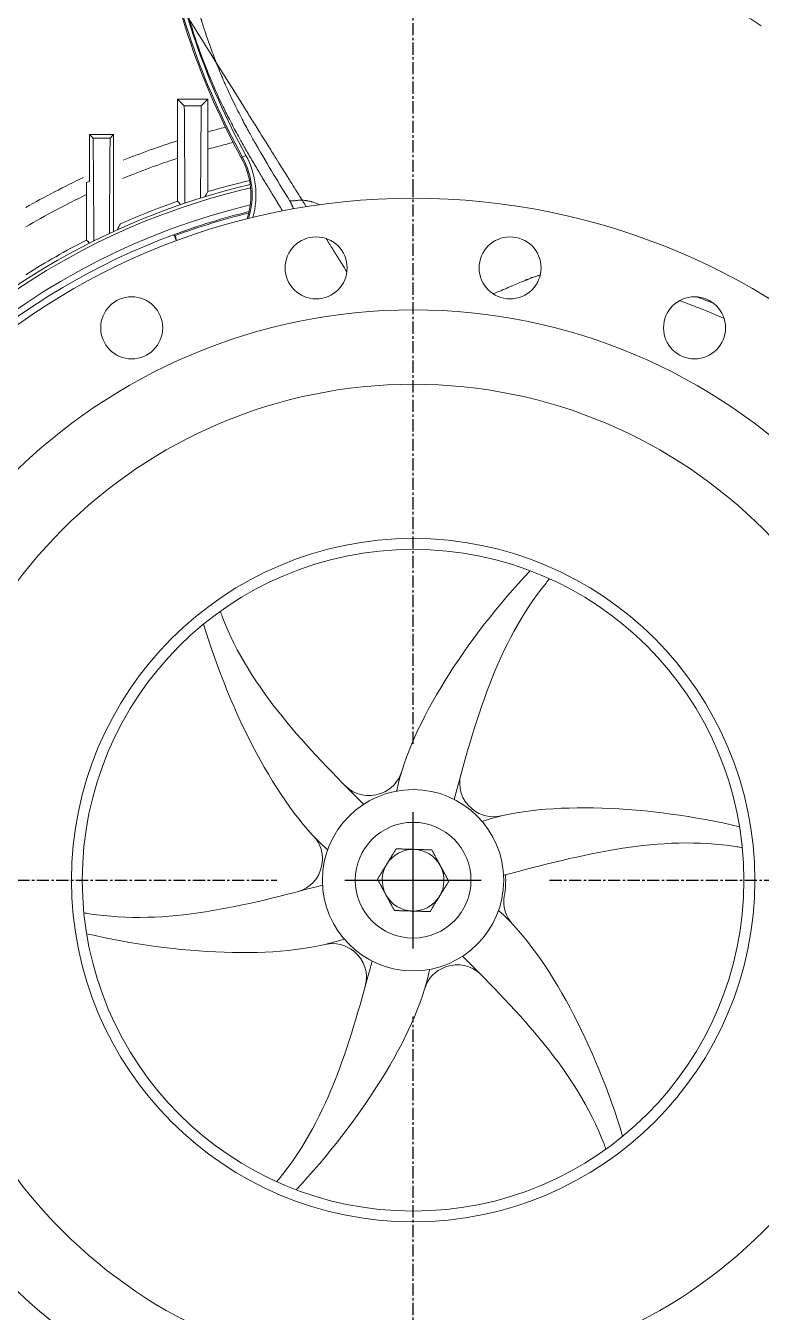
# Model space of a CAD drawing. Header units: millimetres. Extents: x -2122 to 22797, y 3569 to 89276.
# Drawn here: x 9268 to 9644, y 87588 to 88247 of the extents above; entities that cross this region are included whole.
import ezdxf

# ---------------------------------------------------------------- set-up
doc = ezdxf.new("R2010")
doc.units = ezdxf.units.MM
doc.header["$LTSCALE"] = 20
doc.linetypes.add('CENTER', pattern=[2, 1.25, -0.25, 0.25, -0.25])
doc.layers.add('IA-DIBUJO', color=3, linetype='Continuous', lineweight=30)
doc.layers.add('IA-EJES', color=4, linetype='CENTER')

# ---------------------------------------------------------------- blocks, each defined once
blk = doc.blocks.new('*U2')
at = {"layer": 'IA-EJES', "color": 0, "ltscale": 0.25, "transparency": 16777216}
for p, q in [((0, 69.85), (0, 352.75)), ((-352.75, 0), (-69.85, 0)), ((69.85, 0), (352.75, 0)), ((0, -352.75), (0, -69.85))]:
    blk.add_line(p, q, dxfattribs=at)
at = {"layer": 'IA-EJES', "color": 0, "linetype": 'Continuous', "ltscale": 0.25, "transparency": 16777216}
for p, q in [((0, -34.925), (0, 34.925)), ((-34.925, 0), (34.925, 0))]:
    blk.add_line(p, q, dxfattribs=at)

msp = doc.modelspace()

# ---------------------------------------------------------------- linework, layer by layer
at = {"layer": 'IA-DIBUJO', "color": 3, "linetype": 'Continuous', "lineweight": 0, "extrusion": (1.41875e-14, 1, -2.22045e-16)}
for p, q in [((9345.28, 88209.65, 1283.42), (9345.28, 88157.31, 1283.42)), ((9348.72, 88206.21, 1283.42), (9345.28, 88209.65, 1283.42)), ((9360.83, 88209.65, 1283.42), (9345.28, 88209.65, 1283.42)), ((9357.37, 88206.19, 1283.42), (9360.83, 88209.65, 1283.42)), ((9360.83, 88162.31, 1283.42), (9360.83, 88209.65, 1283.42)), ((9300.25, 88191.51, 1283.42), (9300.25, 88167.43, 1283.42)), ((9302.06, 88189.69, 1283.42), (9300.25, 88191.51, 1283.42)), ((9312.54, 88191.51, 1283.42), (9300.25, 88191.51, 1283.42)), ((9310.7, 88189.67, 1283.42), (9312.54, 88191.51, 1283.42)), ((9312.54, 88141.84, 1283.42), (9312.54, 88191.51, 1283.42)), ((9378.51, 88179.88, 1283.42), (9377.92, 88179.55, 1283.42)), ((9378.51, 88179.88, 1283.42), (9380.24, 88180.83, 1283.42)), ((9298.62, 88166.99, 1283.42), (9300.25, 88167.43, 1283.42)), ((9298.62, 88166.99, 1283.42), (9298.62, 88137.45, 1283.42)), ((9344.05, 88139.77, 1283.42), (9344.76, 88137.14, 1283.42))]:
    msp.add_line(p, q, dxfattribs=at)
at = {"layer": 'IA-DIBUJO', "color": 3, "linetype": 'Continuous', "lineweight": 0, "extrusion": (0, 1, -2.22045e-16)}
for p, q in [((9524.39, 88117.18, 1283.42), (9523.41, 88117.36, 1283.42)), ((9527.15, 88118.22, 1283.42), (9526.17, 88118.42, 1283.42))]:
    msp.add_line(p, q, dxfattribs=at)
at = {"layer": 'IA-DIBUJO', "color": 2, "linetype": 'Continuous', "lineweight": 0}
for centre, radius in [((9465.92, 87809.58, 1283.42), 349.25), ((9416.25, 88123.17, 1283.42), 15.88), ((9515.58, 88123.17, 1283.42), 15.88), ((9321.77, 88092.48, 1283.42), 15.88), ((9610.06, 88092.48, 1283.42), 15.88), ((9465.92, 87809.58, 1283.42), 292.1)]:
    msp.add_circle(centre, radius, dxfattribs=at)
at = {"layer": 'IA-DIBUJO', "color": 3, "linetype": 'Continuous', "lineweight": 0}
for radius in [254, 175]:
    msp.add_circle((9465.92, 87809.58, 1283.42), radius, dxfattribs=at)
at = {"layer": 'IA-DIBUJO', "color": 3, "linetype": 'Continuous', "lineweight": 0, "extrusion": (0, -2.22045e-16, -1)}
for radius in [169.46, 46.42, 29.63]:
    msp.add_circle((-9465.92, 87809.58, -1283.42), radius, dxfattribs=at)
at = {"layer": 'IA-DIBUJO', "color": 3, "linetype": 'Continuous', "lineweight": 0}
for centre, radius, start, end in [((9709.19, 88361.18, 1283.42), 377.11, 189.08514, 208.73513), ((9709.19, 88361.18, 1283.42), 377.79, 189.29323, 208.73513), ((9465.67, 87809.58, 1283.42), 397.4, 103.96157, 105.29545), ((9465.67, 87809.58, 1283.42), 397.4, 107.634, 111.89601), ((9343.28, 88160.56, 1283.42), 42.16, 344.15959, 28.73513), ((9465.67, 87809.58, 1283.42), 397.4, 115.08721, 119.90941), ((9465.67, 87809.58, 1283.42), 365.85, 103.15104, 173.529), ((9465.67, 87809.58, 1283.42), 364.21, 103.18103, 173.64855), ((9465.67, 87809.58, 1283.42), 367.97, 103.12827, 106.55258), ((9465.67, 87809.58, 1283.42), 367.97, 109.09676, 113.99223), ((9465.67, 87809.58, 1283.42), 355.75, 103.52724, 157.4506), ((9465.67, 87809.58, 1283.42), 352.52, 110.31644, 151.0207), ((9465.67, 87809.58, 1283.42), 367.97, 116.99883, 122.58233), ((9443.88, 87869.88, 1283.42), 16.79, 290.07148, 343.10115), ((9506.57, 87859.27, 1283.42), 16.79, 164.50944, 230.70651), ((9443.22, 87869.64, 1283.42), 16.79, 224.50944, 290.70651), ((9507.12, 87858.82, 1283.42), 16.79, 230.07148, 283.10115), ((9402.68, 87820.65, 1283.42), 16.79, 350.07148, 43.10115), ((9402.56, 87819.95, 1283.42), 16.79, 284.50944, 350.70651), ((9529.16, 87798.51, 1283.42), 16.79, 170.07148, 223.10115), ((9424.71, 87760.35, 1283.42), 16.79, 50.07148, 103.10115), ((9425.26, 87759.9, 1283.42), 16.79, 344.50944, 50.70651), ((9487.95, 87749.28, 1283.42), 16.79, 110.07148, 163.10115), ((9488.62, 87749.53, 1283.42), 16.79, 44.50944, 110.70651)]:
    msp.add_arc(centre, radius, start, end, dxfattribs=at)
at = {"layer": 'IA-DIBUJO', "color": 3, "linetype": 'Continuous', "lineweight": 0, "extrusion": (-3.15025e-30, -2.22045e-16, -1)}
for centre, radius, start, end in [((-9709.19, 88361.18, -1283.42), 375.14, 331.26487, 350.63868), ((-9465.67, 87809.58, -1283.42), 388.85, 74.35953, 76.324), ((-9465.67, 87809.58, -1283.42), 388.85, 67.53099, 71.96487), ((-9343.28, 88160.56, -1283.42), 39.51, 151.26487, 198.05715), ((-9343.28, 88160.56, -1283.42), 40.19, 151.26487, 197.45266), ((-9465.67, 87809.58, -1283.42), 388.85, 59.36281, 64.55782), ((-9465.67, 87809.58, -1283.42), 352.52, 69.68356, 76.24456), ((-9465.67, 87809.58, -1283.42), 351.87, 69.78025, 76.19094)]:
    msp.add_arc(centre, radius, start, end, dxfattribs=at)
at = {"layer": 'IA-DIBUJO', "color": 3, "linetype": 'Continuous', "lineweight": 0, "extrusion": (0, -2.22045e-16, -1)}
for radius, start, end in [(47.41, 69.29349, 69.92852), (47.41, 129.29349, 129.92852), (15.8, 31.69981, 91.69981), (15.8, 91.69981, 151.69981), (47.41, 9.29349, 9.92852), (15.8, 331.69981, 31.69981), (15.8, 151.69981, 211.69981), (47.41, 176.63118, 189.92852), (15.8, 271.69981, 331.69981), (15.8, 211.69981, 271.69981), (47.41, 309.29349, 309.92852), (47.41, 249.29349, 249.92852)]:
    msp.add_arc((-9465.92, 87809.58, -1283.42), radius, start, end, dxfattribs=at)
at = {"layer": 'IA-DIBUJO', "color": 3, "linetype": 'Continuous', "lineweight": 0}
for points, knots in [([(9397.72, 88154.61, 1283.42), (9397.63, 88154.75, 1283.42), (9397.54, 88154.89, 1283.42), (9397.44, 88155.06, 1283.42), (9397.43, 88155.08, 1283.42), (9397.4, 88155.13, 1283.42), (9397.39, 88155.15, 1283.42), (9397.36, 88155.2, 1283.42), (9397.34, 88155.22, 1283.42), (9397.27, 88155.34, 1283.42), (9397.22, 88155.42, 1283.42), (9396.94, 88155.88, 1283.42), (9396.73, 88156.23, 1283.42), (9396.11, 88157.24, 1283.42), (9395.74, 88157.85, 1283.42), (9395.33, 88158.51, 1283.42), (9395.28, 88158.61, 1283.42), (9394.76, 88159.45, 1283.42), (9394.35, 88160.13, 1283.42), (9393.48, 88161.55, 1283.42), (9393.05, 88162.26, 1283.42), (9392.29, 88163.51, 1283.42), (9391.95, 88164.06, 1283.42), (9391.56, 88164.71, 1283.42), (9391.5, 88164.8, 1283.42), (9391, 88165.63, 1283.42), (9390.58, 88166.32, 1283.42), (9389.69, 88167.79, 1283.42), (9389.24, 88168.53, 1283.42), (9388.51, 88169.74, 1283.42), (9388.21, 88170.23, 1283.42), (9387.97, 88170.63, 1283.42), (9387.97, 88170.63, 1283.42), (9387.97, 88170.64, 1283.42), (9387.8, 88170.91, 1283.42), (9387.64, 88171.18, 1283.42), (9386.84, 88172.51, 1283.42), (9386.23, 88173.54, 1283.42), (9385, 88175.61, 1283.42), (9384.4, 88176.63, 1283.42), (9383.19, 88178.68, 1283.42), (9382.6, 88179.71, 1283.42), (9381.42, 88181.74, 1283.42), (9380.84, 88182.75, 1283.42), (9379.69, 88184.76, 1283.42), (9379.12, 88185.77, 1283.42), (9378.53, 88186.83, 1283.42), (9378.48, 88186.91, 1283.42), (9378.43, 88187, 1283.42), (9378.43, 88187, 1283.42), (9378.11, 88187.57, 1283.42), (9377.8, 88188.12, 1283.42), (9376.78, 88189.97, 1283.42), (9376.07, 88191.27, 1283.42), (9374.68, 88193.84, 1283.42), (9374, 88195.12, 1283.42), (9372.65, 88197.69, 1283.42), (9371.98, 88198.98, 1283.42), (9370.74, 88201.41, 1283.42), (9370.17, 88202.55, 1283.42), (9369.59, 88203.72, 1283.42), (9369.57, 88203.76, 1283.42), (9369.13, 88204.66, 1283.42), (9368.71, 88205.51, 1283.42), (9366.66, 88209.76, 1283.42), (9365.1, 88213.17, 1283.42), (9363.03, 88217.94, 1283.42), (9362.46, 88219.29, 1283.42), (9361.82, 88220.83, 1283.42), (9361.74, 88221, 1283.42), (9361.18, 88222.37, 1283.42), (9360.7, 88223.56, 1283.42), (9358.38, 88229.38, 1283.42), (9356.66, 88234.06, 1283.42), (9353.42, 88243.55, 1283.42), (9351.91, 88248.36, 1283.42), (9350.08, 88254.79, 1283.42), (9349.64, 88256.35, 1283.42), (9349.21, 88257.94, 1283.42), (9349.21, 88257.96, 1283.42), (9348.68, 88259.92, 1283.42), (9348.19, 88261.84, 1283.42), (9347.31, 88265.39, 1283.42), (9346.92, 88267.03, 1283.42), (9346.16, 88270.32, 1283.42), (9345.8, 88271.97, 1283.42), (9345.1, 88275.28, 1283.42), (9344.77, 88276.93, 1283.42), (9344.13, 88280.25, 1283.42), (9343.83, 88281.91, 1283.42), (9343.5, 88283.86, 1283.42), (9343.45, 88284.14, 1283.42), (9343.17, 88285.82, 1283.42), (9342.95, 88287.2, 1283.42), (9342.53, 88289.95, 1283.42), (9342.34, 88291.33, 1283.42), (9341.97, 88294.1, 1283.42), (9341.8, 88295.49, 1283.42), (9341.61, 88297.16, 1283.42), (9341.58, 88297.45, 1283.42), (9341.55, 88297.74, 1283.42)], [0, 0, 0, 0, 0.002133, 0.002133, 0.00252, 0.00252, 0.00291, 0.00291, 0.003229, 0.003229, 0.004345, 0.004345, 0.009033, 0.009033, 0.018174, 0.018174, 0.01966, 0.01966, 0.031942, 0.031942, 0.047391, 0.047391, 0.060338, 0.060338, 0.0625, 0.0625, 0.079859, 0.079859, 0.103328, 0.103328, 0.124878, 0.124878, 0.124939, 0.125, 0.125, 0.130597, 0.130597, 0.152521, 0.152521, 0.175003, 0.175003, 0.198438, 0.198438, 0.22253, 0.22253, 0.247682, 0.247682, 0.249756, 0.249756, 0.25, 0.25, 0.261836, 0.261836, 0.289883, 0.289883, 0.318347, 0.318347, 0.347601, 0.347601, 0.374023, 0.374023, 0.375, 0.375, 0.393525, 0.393525, 0.467007, 0.467007, 0.496094, 0.496094, 0.5, 0.5, 0.524868, 0.524868, 0.621488, 0.621488, 0.718479, 0.718479, 0.749512, 0.749512, 0.75, 0.75, 0.784777, 0.784777, 0.814793, 0.814793, 0.84543, 0.84543, 0.876459, 0.876459, 0.908078, 0.908078, 0.913596, 0.913596, 0.940139, 0.940139, 0.96698, 0.96698, 0.994267, 0.994267, 1, 1, 1, 1]), ([(9349.34, 88283.9, 1283.42), (9350.41, 88277.81, 1283.42), (9351.69, 88271.84, 1283.42), (9353.81, 88263.18, 1283.42), (9354.55, 88260.34, 1283.42), (9355.71, 88256.17, 1283.42), (9356.1, 88254.8, 1283.42), (9356.7, 88252.76, 1283.42), (9357, 88251.75, 1283.42), (9357.35, 88250.58, 1283.42), (9357.53, 88249.99, 1283.42), (9357.62, 88249.68, 1283.42), (9357.67, 88249.54, 1283.42), (9357.69, 88249.45, 1283.42), (9357.7, 88249.43, 1283.42), (9359.07, 88245, 1283.42), (9360.69, 88240.06, 1283.42), (9363.66, 88231.95, 1283.42), (9364.73, 88229.13, 1283.42), (9366.49, 88224.75, 1283.42), (9367.1, 88223.26, 1283.42), (9368.05, 88220.99, 1283.42), (9368.53, 88219.85, 1283.42), (9369.12, 88218.51, 1283.42), (9369.41, 88217.83, 1283.42), (9369.58, 88217.46, 1283.42), (9369.66, 88217.28, 1283.42), (9369.7, 88217.18, 1283.42), (9369.71, 88217.17, 1283.42), (9371.38, 88213.38, 1283.42), (9373, 88209.95, 1283.42), (9376.06, 88203.74, 1283.42), (9377.49, 88200.95, 1283.42), (9380.13, 88195.96, 1283.42), (9381.33, 88193.76, 1283.42), (9382.92, 88190.87, 1283.42), (9383.42, 88189.98, 1283.42), (9384.11, 88188.75, 1283.42), (9384.45, 88188.15, 1283.42), (9384.81, 88187.51, 1283.42), (9384.99, 88187.2, 1283.42), (9385.09, 88187.02, 1283.42), (9385.13, 88186.94, 1283.42), (9385.16, 88186.9, 1283.42), (9385.16, 88186.9, 1283.42), (9388.4, 88181.2, 1283.42), (9391.53, 88175.96, 1283.42), (9397.4, 88166.24, 1283.42), (9400.15, 88161.76, 1283.42), (9402.67, 88157.63, 1283.42)], [0, 0, 0, 0, 0.125, 0.125, 0.1875, 0.1875, 0.21875, 0.21875, 0.234375, 0.2421875, 0.2460937, 0.2480469, 0.2495117, 0.2495117, 0.25, 0.25, 0.375, 0.375, 0.4375, 0.4375, 0.46875, 0.46875, 0.484375, 0.4921875, 0.4960937, 0.4980469, 0.4997559, 0.4997559, 0.5, 0.5, 0.5625, 0.5625, 0.625, 0.625, 0.6875, 0.6875, 0.71875, 0.71875, 0.734375, 0.7421875, 0.7460937, 0.7480469, 0.7498779, 0.7498779, 0.75, 0.75, 0.875, 0.875, 0.9999971, 0.9999971, 0.9999971, 0.9999971]), ([(9644.23, 88247.14, 1283.42), (9641.42, 88248.93, 1283.42), (9638.62, 88250.74, 1283.42), (9629.56, 88256.73, 1283.42), (9623.36, 88261.02, 1283.42), (9612.37, 88269.17, 1283.42), (9607.54, 88272.98, 1283.42), (9601.52, 88277.89, 1283.42), (9600.27, 88278.92, 1283.42), (9599.01, 88279.95, 1283.42)], [0, 0, 0, 0, 10.000273, 10.000273, 32.595067, 32.595067, 51.03682, 51.03682, 55.908291, 55.908291, 55.908291, 55.908291]), ([(9411.17, 88154.52, 1283.42), (9410.92, 88154.91, 1283.42), (9410.68, 88155.3, 1283.42), (9410.43, 88155.69, 1283.42), (9410.18, 88156.1, 1283.42), (9409.92, 88156.51, 1283.42), (9409.67, 88156.92, 1283.42), (9408.43, 88158.89, 1283.42), (9407.17, 88160.91, 1283.42), (9405.89, 88162.97, 1283.42), (9404.94, 88164.49, 1283.42), (9403.98, 88166.03, 1283.42), (9403, 88167.59, 1283.42), (9402.62, 88168.21, 1283.42), (9402.23, 88168.83, 1283.42), (9401.84, 88169.46, 1283.42), (9400.54, 88171.53, 1283.42), (9399.22, 88173.64, 1283.42), (9397.89, 88175.78, 1283.42), (9396.96, 88177.26, 1283.42), (9396.03, 88178.76, 1283.42), (9395.09, 88180.26, 1283.42), (9394.55, 88181.12, 1283.42), (9394.01, 88181.98, 1283.42), (9393.47, 88182.84, 1283.42), (9392.14, 88184.98, 1283.42), (9390.79, 88187.14, 1283.42), (9389.43, 88189.32, 1283.42), (9388.58, 88190.67, 1283.42), (9387.73, 88192.04, 1283.42), (9386.88, 88193.4, 1283.42), (9386.19, 88194.51, 1283.42), (9385.5, 88195.62, 1283.42), (9384.8, 88196.73, 1283.42), (9383.49, 88198.83, 1283.42), (9382.17, 88200.94, 1283.42), (9380.86, 88203.04, 1283.42), (9380.52, 88203.59, 1283.42), (9380.18, 88204.14, 1283.42), (9379.83, 88204.69, 1283.42), (9367.94, 88223.73, 1283.42), (9356.41, 88242.18, 1283.42), (9345.26, 88260.04, 1283.42)], [0.69581383, 0.69581383, 0.69581383, 0.69581383, 0.69684877, 0.69684877, 0.69684877, 0.69791667, 0.69791667, 0.69791667, 0.70304852, 0.70304852, 0.70304852, 0.70683266, 0.70683266, 0.70683266, 0.70833333, 0.70833333, 0.70833333, 0.71332346, 0.71332346, 0.71332346, 0.71677852, 0.71677852, 0.71677852, 0.71875, 0.71875, 0.71875, 0.72363195, 0.72363195, 0.72363195, 0.72668655, 0.72668655, 0.72668655, 0.72916667, 0.72916667, 0.72916667, 0.73386086, 0.73386086, 0.73386086, 0.73509286, 0.73509286, 0.73509286, 0.7777408, 0.7777408, 0.7777408, 0.7777408]), ([(9402.67, 88157.63, 1283.42), (9402.89, 88157.6, 1283.42), (9403.14, 88157.58, 1283.42), (9403.47, 88157.57, 1283.42), (9403.51, 88157.57, 1283.42), (9403.57, 88157.56, 1283.42), (9403.58, 88157.56, 1283.42), (9403.63, 88157.56, 1283.42), (9403.73, 88157.56, 1283.42), (9403.84, 88157.56, 1283.42), (9404.08, 88157.56, 1283.42), (9404.24, 88157.56, 1283.42), (9404.98, 88157.58, 1283.42), (9405.46, 88157.62, 1283.42), (9405.82, 88157.65, 1283.42), (9405.89, 88157.66, 1283.42), (9405.99, 88157.67, 1283.42), (9406.04, 88157.68, 1283.42), (9406.09, 88157.69, 1283.42), (9406.11, 88157.69, 1283.42), (9406.12, 88157.69, 1283.42), (9406.12, 88157.69, 1283.42), (9406.12, 88157.69, 1283.42), (9406.13, 88157.69, 1283.42), (9406.13, 88157.69, 1283.42), (9406.15, 88157.7, 1283.42), (9406.16, 88157.7, 1283.42), (9406.22, 88157.7, 1283.42), (9406.26, 88157.71, 1283.42), (9406.35, 88157.72, 1283.42), (9406.4, 88157.73, 1283.42), (9406.65, 88157.77, 1283.42), (9406.9, 88157.79, 1283.42), (9407.26, 88157.83, 1283.42), (9407.33, 88157.83, 1283.42), (9407.45, 88157.84, 1283.42), (9407.51, 88157.85, 1283.42), (9407.57, 88157.85, 1283.42), (9407.6, 88157.86, 1283.42), (9407.61, 88157.86, 1283.42), (9407.62, 88157.86, 1283.42), (9407.77, 88157.87, 1283.42), (9407.92, 88157.88, 1283.42), (9408.35, 88157.9, 1283.42), (9408.64, 88157.9, 1283.42), (9409.09, 88157.88, 1283.42), (9409.24, 88157.87, 1283.42), (9409.47, 88157.86, 1283.42), (9409.54, 88157.85, 1283.42), (9409.68, 88157.84, 1283.42), (9410.03, 88157.8, 1283.42), (9410.43, 88157.75, 1283.42), (9410.94, 88157.68, 1283.42), (9411.16, 88157.64, 1283.42), (9411.39, 88157.61, 1283.42), (9411.48, 88157.59, 1283.42), (9411.54, 88157.58, 1283.42), (9411.71, 88157.55, 1283.42), (9411.82, 88157.53, 1283.42), (9412.36, 88157.44, 1283.42), (9412.74, 88157.37, 1283.42), (9413.25, 88157.26, 1283.42), (9413.4, 88157.23, 1283.42), (9413.58, 88157.18, 1283.42), (9413.64, 88157.17, 1283.42), (9413.69, 88157.15, 1283.42), (9413.72, 88157.14, 1283.42), (9413.74, 88157.14, 1283.42), (9413.74, 88157.14, 1283.42), (9413.88, 88157.1, 1283.42), (9414.01, 88157.06, 1283.42), (9415.17, 88156.71, 1283.42), (9416.28, 88156.31, 1283.42), (9417.7, 88155.74, 1283.42), (9417.92, 88155.65, 1283.42), (9418.15, 88155.55, 1283.42)], [0.0448685, 0.0448685, 0.0448685, 0.0448685, 0.0597924, 0.0597924, 0.0616579, 0.0616579, 0.0625906, 0.0625906, 0.0635234, 0.0672544, 0.0672544, 0.0747163, 0.0747163, 0.1045642, 0.1045642, 0.1120262, 0.1120262, 0.1194881, 0.1194881, 0.1232191, 0.1232191, 0.1241519, 0.1246182, 0.1246182, 0.1250846, 0.1250846, 0.1269501, 0.1269501, 0.1306811, 0.1306811, 0.1344121, 0.1344121, 0.149336, 0.149336, 0.153067, 0.153067, 0.1549325, 0.1558652, 0.1558652, 0.1563316, 0.1563316, 0.156798, 0.1642599, 0.1642599, 0.1791838, 0.1791838, 0.1866458, 0.1866458, 0.1903768, 0.1903768, 0.1941078, 0.2090317, 0.2090317, 0.2164937, 0.2183592, 0.2183592, 0.2202247, 0.2202247, 0.2239556, 0.2239556, 0.2388796, 0.2388796, 0.2463415, 0.2463415, 0.248207, 0.2491398, 0.2496061, 0.2496061, 0.2500725, 0.2500725, 0.2538035, 0.2538035, 0.2836514, 0.2836514, 0.2891646, 0.2891646, 0.2891646, 0.2891646]), ([(9402.67, 88157.63, 1283.42), (9402.68, 88157.62, 1283.42), (9402.69, 88157.6, 1283.42), (9402.7, 88157.58, 1283.42), (9402.71, 88157.56, 1283.42), (9402.72, 88157.54, 1283.42), (9402.74, 88157.52, 1283.42), (9402.75, 88157.51, 1283.42), (9402.76, 88157.49, 1283.42), (9402.77, 88157.47, 1283.42), (9402.78, 88157.45, 1283.42), (9402.79, 88157.43, 1283.42), (9402.8, 88157.41, 1283.42), (9402.81, 88157.39, 1283.42), (9402.82, 88157.37, 1283.42), (9402.83, 88157.36, 1283.42), (9402.84, 88157.34, 1283.42), (9402.86, 88157.32, 1283.42), (9402.87, 88157.3, 1283.42), (9402.87, 88157.29, 1283.42), (9402.88, 88157.27, 1283.42), (9402.89, 88157.26, 1283.42), (9402.93, 88157.2, 1283.42), (9402.96, 88157.13, 1283.42), (9403, 88157.06, 1283.42), (9403.03, 88157.01, 1283.42), (9403.06, 88156.95, 1283.42), (9403.1, 88156.89, 1283.42), (9403.1, 88156.88, 1283.42), (9403.11, 88156.87, 1283.42), (9403.12, 88156.85, 1283.42), (9403.17, 88156.75, 1283.42), (9403.23, 88156.64, 1283.42), (9403.3, 88156.52, 1283.42), (9403.36, 88156.4, 1283.42), (9403.43, 88156.27, 1283.42), (9403.5, 88156.13, 1283.42), (9403.51, 88156.1, 1283.42), (9403.53, 88156.07, 1283.42), (9403.54, 88156.05, 1283.42), (9403.61, 88155.91, 1283.42), (9403.68, 88155.76, 1283.42), (9403.76, 88155.61, 1283.42), (9403.83, 88155.46, 1283.42), (9403.9, 88155.3, 1283.42), (9403.98, 88155.13, 1283.42), (9404.02, 88155.03, 1283.42), (9404.07, 88154.92, 1283.42), (9404.11, 88154.82, 1283.42), (9404.12, 88154.79, 1283.42), (9404.13, 88154.77, 1283.42), (9404.14, 88154.75, 1283.42), (9404.15, 88154.73, 1283.42), (9404.16, 88154.72, 1283.42), (9404.16, 88154.71, 1283.42), (9404.17, 88154.68, 1283.42), (9404.19, 88154.65, 1283.42), (9404.2, 88154.62, 1283.42), (9404.22, 88154.56, 1283.42), (9404.25, 88154.5, 1283.42), (9404.27, 88154.45, 1283.42), (9404.36, 88154.22, 1283.42), (9404.45, 88154, 1283.42), (9404.53, 88153.78, 1283.42), (9404.58, 88153.66, 1283.42), (9404.62, 88153.54, 1283.42), (9404.66, 88153.42, 1283.42)], [0.0000001, 0.0000001, 0.0000001, 0.0000001, 0.004081, 0.004081, 0.004081, 0.0073796, 0.0073796, 0.0073796, 0.0103537, 0.0103537, 0.0103537, 0.012901, 0.012901, 0.012901, 0.0153, 0.0153, 0.0153, 0.0175093, 0.0175093, 0.0175093, 0.019276, 0.019276, 0.019276, 0.0262542, 0.0262542, 0.0262542, 0.03125, 0.03125, 0.03125, 0.0322476, 0.0322476, 0.0322476, 0.0405903, 0.0405903, 0.0405903, 0.0488617, 0.0488617, 0.0488617, 0.0504376, 0.0504376, 0.0504376, 0.0582165, 0.0582165, 0.0582165, 0.0657813, 0.0657813, 0.0657813, 0.0703125, 0.0703125, 0.0703125, 0.0712891, 0.0712891, 0.0712891, 0.072093, 0.072093, 0.072093, 0.0742187, 0.0742187, 0.0742187, 0.078125, 0.078125, 0.078125, 0.09375, 0.09375, 0.09375, 0.1023417, 0.1023417, 0.1023417, 0.1023417]), ([(9398.89, 88152.34, 1283.42), (9398.73, 88152.7, 1283.42), (9398.56, 88153.06, 1283.42), (9398.38, 88153.42, 1283.42), (9398.28, 88153.62, 1283.42), (9398.17, 88153.82, 1283.42), (9398.06, 88154.03, 1283.42), (9398, 88154.13, 1283.42), (9397.94, 88154.23, 1283.42), (9397.89, 88154.33, 1283.42), (9397.83, 88154.42, 1283.42), (9397.77, 88154.52, 1283.42), (9397.72, 88154.61, 1283.42)], [0.92579089, 0.92579089, 0.92579089, 0.92579089, 0.96065277, 0.96065277, 0.96065277, 0.9805848, 0.9805848, 0.9805848, 0.99055398, 0.99055398, 0.99055398, 1, 1, 1, 1]), ([(9343.27, 88140.17, 1283.42), (9343.44, 88139.99, 1283.42), (9343.73, 88139.32, 1283.42), (9344.27, 88137.84, 1283.42), (9344.4, 88137.47, 1283.42), (9344.55, 88137.07, 1283.42)], [0.000000197, 0.000000197, 0.000000197, 0.000000197, 0.004178842, 0.004178842, 0.00537437, 0.00537437, 0.00537437, 0.00537437]), ([(9428.72, 88126.41, 1283.42), (9428.68, 88126.48, 1283.42), (9428.63, 88126.56, 1283.42), (9428.58, 88126.64, 1283.42), (9428.53, 88126.72, 1283.42), (9428.48, 88126.8, 1283.42), (9428.43, 88126.88, 1283.42), (9428.38, 88126.96, 1283.42), (9428.32, 88127.05, 1283.42), (9428.27, 88127.14, 1283.42), (9428.26, 88127.15, 1283.42), (9428.26, 88127.15, 1283.42), (9428.26, 88127.16, 1283.42), (9428.25, 88127.17, 1283.42), (9428.24, 88127.18, 1283.42), (9428.24, 88127.19, 1283.42), (9427.94, 88127.67, 1283.42), (9427.6, 88128.2, 1283.42), (9427.24, 88128.78, 1283.42), (9426.92, 88129.29, 1283.42), (9426.59, 88129.83, 1283.42), (9426.23, 88130.4, 1283.42), (9425.9, 88130.92, 1283.42), (9425.56, 88131.47, 1283.42), (9425.21, 88132.04, 1283.42), (9424.88, 88132.56, 1283.42), (9424.55, 88133.09, 1283.42), (9424.21, 88133.64, 1283.42), (9423.93, 88134.09, 1283.42), (9423.64, 88134.55, 1283.42), (9423.35, 88135.01, 1283.42), (9423.29, 88135.11, 1283.42), (9423.23, 88135.2, 1283.42), (9423.17, 88135.3, 1283.42), (9422.58, 88136.25, 1283.42), (9421.97, 88137.22, 1283.42), (9421.36, 88138.21, 1283.42)], [0.66505947, 0.66505947, 0.66505947, 0.66505947, 0.66558837, 0.66558837, 0.66558837, 0.66610153, 0.66610153, 0.66610153, 0.6665809, 0.6665809, 0.6665809, 0.6666147, 0.6666147, 0.6666147, 0.66666667, 0.66666667, 0.66666667, 0.66919148, 0.66919148, 0.66919148, 0.67137821, 0.67137821, 0.67137821, 0.67339379, 0.67339379, 0.67339379, 0.67524379, 0.67524379, 0.67524379, 0.67676593, 0.67676593, 0.67676593, 0.67708333, 0.67708333, 0.67708333, 0.68019406, 0.68019406, 0.68019406, 0.68019406]), ([(9432, 88121.17, 1283.42), (9431.14, 88122.54, 1283.42), (9430.3, 88123.88, 1283.42), (9429.5, 88125.17, 1283.42), (9429.3, 88125.48, 1283.42), (9429.11, 88125.79, 1283.42), (9428.72, 88126.41, 1283.42)], [0.64122676, 0.64122676, 0.64122676, 0.64122676, 0.66041667, 0.66041667, 0.66041667, 0.66505947, 0.66505947, 0.66505947, 0.66505947]), ([(9506.9, 88109.88, 1283.42), (9507.03, 88109.93, 1283.42), (9507.16, 88109.99, 1283.42), (9507.29, 88110.04, 1283.42), (9508.36, 88110.48, 1283.42), (9509.4, 88110.91, 1283.42), (9510.42, 88111.34, 1283.42), (9510.67, 88111.45, 1283.42), (9510.93, 88111.55, 1283.42), (9511.18, 88111.66, 1283.42), (9511.31, 88111.72, 1283.42), (9511.44, 88111.77, 1283.42), (9511.56, 88111.82, 1283.42), (9511.63, 88111.85, 1283.42), (9511.69, 88111.88, 1283.42), (9511.75, 88111.9, 1283.42), (9511.78, 88111.92, 1283.42), (9511.82, 88111.93, 1283.42), (9511.85, 88111.95, 1283.42), (9511.89, 88111.96, 1283.42), (9511.92, 88111.97, 1283.42), (9511.96, 88111.99, 1283.42), (9512.5, 88112.22, 1283.42), (9513.05, 88112.45, 1283.42), (9513.59, 88112.68, 1283.42), (9514.2, 88112.94, 1283.42), (9514.81, 88113.2, 1283.42), (9515.41, 88113.46, 1283.42), (9515.87, 88113.65, 1283.42), (9516.33, 88113.85, 1283.42), (9516.78, 88114.04, 1283.42), (9518.88, 88114.93, 1283.42), (9520.91, 88115.78, 1283.42), (9522.86, 88116.57, 1283.42), (9522.99, 88116.62, 1283.42), (9523.12, 88116.67, 1283.42), (9523.25, 88116.72, 1283.42), (9523.61, 88116.87, 1283.42), (9523.96, 88117.01, 1283.42), (9524.32, 88117.14, 1283.42), (9524.43, 88117.19, 1283.42), (9524.55, 88117.24, 1283.42), (9524.67, 88117.29, 1283.42), (9524.73, 88117.31, 1283.42), (9524.79, 88117.33, 1283.42), (9524.85, 88117.35, 1283.42), (9524.91, 88117.38, 1283.42), (9524.97, 88117.4, 1283.42), (9525.03, 88117.43, 1283.42), (9525.29, 88117.53, 1283.42), (9525.55, 88117.62, 1283.42), (9525.8, 88117.72, 1283.42), (9526.82, 88118.11, 1283.42), (9527.8, 88118.47, 1283.42), (9528.76, 88118.8, 1283.42), (9529, 88118.88, 1283.42), (9529.24, 88118.96, 1283.42), (9529.47, 88119.04, 1283.42), (9529.59, 88119.08, 1283.42), (9529.71, 88119.12, 1283.42), (9529.83, 88119.16, 1283.42), (9529.88, 88119.18, 1283.42), (9529.94, 88119.2, 1283.42), (9530, 88119.22, 1283.42), (9530.06, 88119.24, 1283.42), (9530.13, 88119.26, 1283.42), (9530.21, 88119.29, 1283.42), (9530.4, 88119.35, 1283.42), (9530.6, 88119.41, 1283.42), (9530.79, 88119.47, 1283.42), (9530.87, 88119.5, 1283.42), (9530.96, 88119.53, 1283.42), (9531.04, 88119.55, 1283.42)], [0.4548865, 0.4548865, 0.4548865, 0.4548865, 0.458336, 0.458336, 0.458336, 0.4871843, 0.4871843, 0.4871843, 0.4944624, 0.4944624, 0.4944624, 0.4981015, 0.4981015, 0.4981015, 0.499921, 0.499921, 0.499921, 0.5008308, 0.5008308, 0.5008308, 0.5017406, 0.5017406, 0.5017406, 0.5162968, 0.5162968, 0.5162968, 0.5328307, 0.5328307, 0.5328307, 0.5454093, 0.5454093, 0.5454093, 0.6036344, 0.6036344, 0.6036344, 0.60747, 0.60747, 0.60747, 0.6181906, 0.6181906, 0.6181906, 0.6218297, 0.6218297, 0.6218297, 0.6236492, 0.6236492, 0.6236492, 0.6254687, 0.6254687, 0.6254687, 0.6327469, 0.6327469, 0.6327469, 0.6618594, 0.6618594, 0.6618594, 0.6691375, 0.6691375, 0.6691375, 0.6727766, 0.6727766, 0.6727766, 0.6745961, 0.6745961, 0.6745961, 0.6764156, 0.6764156, 0.6764156, 0.6815, 0.6815, 0.6815, 0.683813, 0.683813, 0.683813, 0.683813]), ([(9602.4, 88106.38, 1283.42), (9603.56, 88105.96, 1283.42), (9604.72, 88105.54, 1283.42), (9605.88, 88105.11, 1283.42), (9607.86, 88104.37, 1283.42), (9609.83, 88103.62, 1283.42), (9611.79, 88102.86, 1283.42), (9613.51, 88102.18, 1283.42), (9615.22, 88101.5, 1283.42), (9616.93, 88100.8, 1283.42), (9617.22, 88100.68, 1283.42), (9617.51, 88100.56, 1283.42), (9617.8, 88100.44, 1283.42), (9618.82, 88100.02, 1283.42), (9619.83, 88099.59, 1283.42), (9620.85, 88099.16, 1283.42), (9622.3, 88098.54, 1283.42), (9623.75, 88097.92, 1283.42), (9625.19, 88097.28, 1283.42)], [3.030253, 3.030253, 3.030253, 3.030253, 3.218263, 3.218263, 3.218263, 3.538399, 3.538399, 3.538399, 3.818259, 3.818259, 3.818259, 3.866342, 3.866342, 3.866342, 4.033313, 4.033313, 4.033313, 4.272961, 4.272961, 4.272961, 4.272961]), ([(9457.48, 87855.23, 1283.42), (9457.54, 87855.57, 1283.42), (9457.6, 87855.92, 1283.42), (9464.78, 87889.66, 1283.42), (9493.55, 87933.77, 1283.42), (9525.82, 87968.1, 1283.42)], [0.2106229, 0.2106229, 0.2106229, 0.2106229, 0.215583, 0.215583, 0.6796676, 0.6796676, 0.6796676, 0.6796676]), ([(9535.79, 87963.97, 1283.42), (9535.18, 87963.24, 1283.42), (9509.01, 87931.64, 1283.42), (9497.73, 87890.9, 1283.42), (9486.9, 87850.99, 1283.42)], [0.4518719, 0.4518719, 0.4518719, 0.4518719, 0.4643792, 0.9926156, 0.9926156, 0.9926156, 0.9926156]), ([(9367.15, 87947.29, 1283.42), (9367.48, 87946.4, 1283.42), (9381.76, 87907.93, 1283.42), (9411.4, 87877.79, 1283.42), (9440.55, 87848.46, 1283.42)], [0.4518719, 0.4518719, 0.4518719, 0.4518719, 0.4643792, 0.9926156, 0.9926156, 0.9926156, 0.9926156]), ([(9422.17, 87825.1, 1283.42), (9421.9, 87825.32, 1283.42), (9421.64, 87825.55, 1283.42), (9396, 87848.64, 1283.42), (9372.18, 87895.61, 1283.42), (9358.59, 87940.72, 1283.42)], [0.2106229, 0.2106229, 0.2106229, 0.2106229, 0.215583, 0.215583, 0.6796676, 0.6796676, 0.6796676, 0.6796676]), ([(9501.23, 87839.71, 1283.42), (9501.55, 87839.83, 1283.42), (9501.89, 87839.95, 1283.42), (9534.69, 87850.6, 1283.42), (9587.29, 87847.75, 1283.42), (9633.15, 87836.96, 1283.42)], [0.2106229, 0.2106229, 0.2106229, 0.2106229, 0.215583, 0.215583, 0.6796676, 0.6796676, 0.6796676, 0.6796676]), ([(9634.55, 87826.26, 1283.42), (9633.62, 87826.43, 1283.42), (9593.17, 87833.29, 1283.42), (9552.25, 87822.69, 1283.42), (9512.27, 87812.11, 1283.42)], [0.4518719, 0.4518719, 0.4518719, 0.4518719, 0.4643792, 0.9926156, 0.9926156, 0.9926156, 0.9926156]), ([(9297.28, 87792.91, 1283.42), (9298.21, 87792.74, 1283.42), (9338.67, 87785.88, 1283.42), (9379.59, 87796.47, 1283.42), (9419.56, 87807.06, 1283.42)], [0.4518719, 0.4518719, 0.4518719, 0.4518719, 0.4643792, 0.9926156, 0.9926156, 0.9926156, 0.9926156]), ([(9509.67, 87794.06, 1283.42), (9509.93, 87793.85, 1283.42), (9510.2, 87793.62, 1283.42), (9535.83, 87770.53, 1283.42), (9559.65, 87723.56, 1283.42), (9573.24, 87678.44, 1283.42)], [0.2106229, 0.2106229, 0.2106229, 0.2106229, 0.215583, 0.215583, 0.6796676, 0.6796676, 0.6796676, 0.6796676]), ([(9430.6, 87779.46, 1283.42), (9430.28, 87779.34, 1283.42), (9429.95, 87779.22, 1283.42), (9397.14, 87768.56, 1283.42), (9344.55, 87771.42, 1283.42), (9298.68, 87782.2, 1283.42)], [0.2106229, 0.2106229, 0.2106229, 0.2106229, 0.215583, 0.215583, 0.6796676, 0.6796676, 0.6796676, 0.6796676]), ([(9396.04, 87655.2, 1283.42), (9396.65, 87655.93, 1283.42), (9422.82, 87687.53, 1283.42), (9434.1, 87728.26, 1283.42), (9444.93, 87768.18, 1283.42)], [0.4518719, 0.4518719, 0.4518719, 0.4518719, 0.4643792, 0.9926156, 0.9926156, 0.9926156, 0.9926156]), ([(9564.68, 87671.88, 1283.42), (9564.36, 87672.77, 1283.42), (9550.07, 87711.23, 1283.42), (9520.43, 87741.37, 1283.42), (9491.28, 87770.7, 1283.42)], [0.4518719, 0.4518719, 0.4518719, 0.4518719, 0.4643792, 0.9926156, 0.9926156, 0.9926156, 0.9926156]), ([(9474.35, 87763.93, 1283.42), (9474.29, 87763.6, 1283.42), (9474.23, 87763.25, 1283.42), (9467.05, 87729.51, 1283.42), (9438.28, 87685.39, 1283.42), (9406.01, 87651.06, 1283.42)], [0.2106229, 0.2106229, 0.2106229, 0.2106229, 0.215583, 0.215583, 0.6796676, 0.6796676, 0.6796676, 0.6796676])]:
    msp.add_open_spline(points, degree=3, knots=knots, dxfattribs=at)
for points in [[(9349.08, 88156.36, 1283.42), (9348.96, 88173, 1283.42), (9348.84, 88189.61, 1283.42), (9348.72, 88206.21, 1283.42)], [(9348.72, 88206.21, 1283.42), (9351.6, 88206.2, 1283.42), (9354.48, 88206.2, 1283.42), (9357.37, 88206.19, 1283.42)], [(9357.37, 88206.19, 1283.42), (9357.25, 88190.45, 1283.42), (9357.14, 88174.7, 1283.42), (9357.03, 88158.93, 1283.42)], [(9302.42, 88136.99, 1283.42), (9302.3, 88154.61, 1283.42), (9302.18, 88172.17, 1283.42), (9302.06, 88189.69, 1283.42)], [(9302.06, 88189.69, 1283.42), (9304.94, 88189.69, 1283.42), (9307.82, 88189.68, 1283.42), (9310.7, 88189.67, 1283.42)], [(9310.7, 88189.67, 1283.42), (9310.59, 88173.43, 1283.42), (9310.48, 88157.15, 1283.42), (9310.36, 88140.83, 1283.42)], [(9359.24, 88159.6, 1283.42), (9359.77, 88160.51, 1283.42), (9360.3, 88161.41, 1283.42), (9360.83, 88162.31, 1283.42)], [(9345.28, 88157.31, 1283.42), (9345.81, 88156.74, 1283.42), (9346.34, 88156.17, 1283.42), (9346.87, 88155.61, 1283.42)], [(9314.31, 88142.65, 1283.42), (9314.89, 88143.69, 1283.42), (9315.47, 88144.73, 1283.42), (9316.04, 88145.76, 1283.42)], [(9298.62, 88137.45, 1283.42), (9299.15, 88136.93, 1283.42), (9299.68, 88136.4, 1283.42), (9300.21, 88135.88, 1283.42)], [(9344.05, 88139.77, 1283.42), (9343.79, 88139.9, 1283.42), (9343.53, 88140.04, 1283.42), (9343.27, 88140.17, 1283.42)], [(9611.33, 88108.3, 1283.42), (9614.15, 88107.26, 1283.42), (9616.96, 88106.18, 1283.42), (9619.75, 88105.05, 1283.42)]]:
    msp.add_open_spline(points, degree=3, dxfattribs=at)
for points in [[(9457.27, 87825.65, 1283.42), (9454.7, 87821.49, 1283.42), (9452.47, 87817.89, 1283.42)], [(9466.39, 87825.38, 1283.42), (9462.15, 87825.51, 1283.42), (9457.27, 87825.65, 1283.42)], [(9475.51, 87825.11, 1283.42), (9470.62, 87825.25, 1283.42), (9466.39, 87825.38, 1283.42)], [(9479.83, 87817.08, 1283.42), (9477.82, 87820.8, 1283.42), (9475.51, 87825.11, 1283.42)], [(9452.47, 87817.89, 1283.42), (9450.25, 87814.28, 1283.42), (9447.68, 87810.12, 1283.42)], [(9484.16, 87809.04, 1283.42), (9481.84, 87813.35, 1283.42), (9479.83, 87817.08, 1283.42)], [(9447.68, 87810.12, 1283.42), (9449.99, 87805.82, 1283.42), (9452, 87802.09, 1283.42)], [(9479.36, 87801.28, 1283.42), (9481.59, 87804.88, 1283.42), (9484.16, 87809.04, 1283.42)], [(9452, 87802.09, 1283.42), (9454.01, 87798.36, 1283.42), (9456.33, 87794.06, 1283.42)], [(9474.57, 87793.52, 1283.42), (9477.14, 87797.68, 1283.42), (9479.36, 87801.28, 1283.42)], [(9456.33, 87794.06, 1283.42), (9461.22, 87793.91, 1283.42), (9465.45, 87793.79, 1283.42)], [(9465.45, 87793.79, 1283.42), (9469.68, 87793.66, 1283.42), (9474.57, 87793.52, 1283.42)]]:
    msp.add_rational_spline(points, [1, 1.0379548493, 1], degree=2, dxfattribs=at)
at = {"layer": 'IA-EJES', "ltscale": 0.25}
msp.add_line((9465.92, 88162.33, 1283.42), (9465.92, 88899.53, 1283.42), dxfattribs=at)

# ---------------------------------------------------------------- block references
msp.add_blockref('*U2', (9465.92, 87809.58, 1283.42), dxfattribs=at)

doc.saveas('drawing.dxf')
